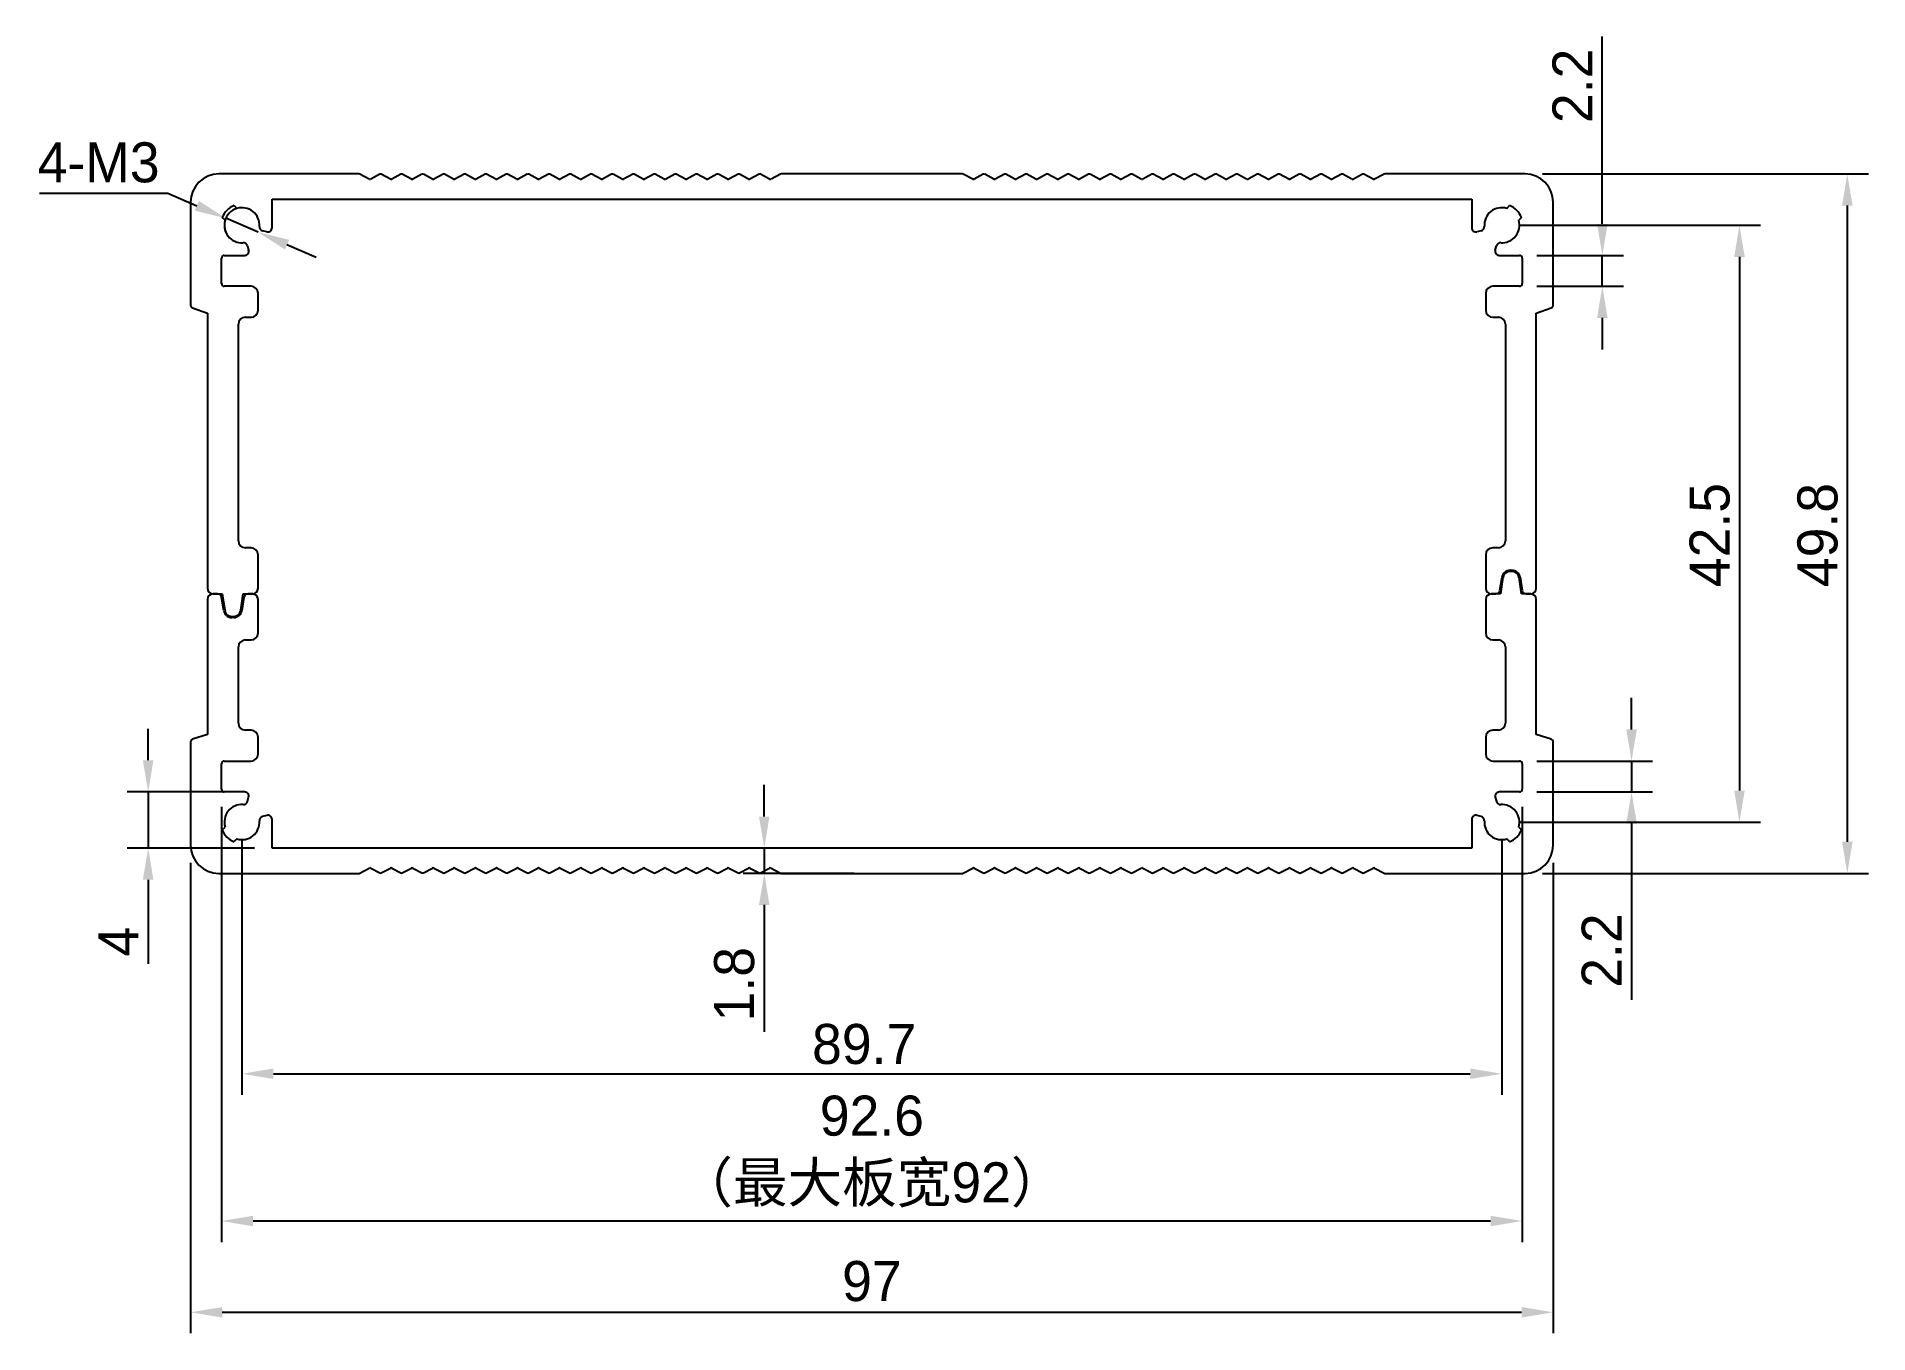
# Model space of a CAD drawing. Header units: millimetres. Extents: x 15557 to 15688, y -4767 to -4675.
import ezdxf

# ---------------------------------------------------------------- set-up
doc = ezdxf.new("R2010")
doc.units = ezdxf.units.MM
doc.header["$LTSCALE"] = 0.5
doc.header["$PDMODE"] = 35
for name, color, linetype, lineweight in [('3标注', 30, 'Continuous', 9), ('标注线', 7, 'Continuous', 13), ('粗实线', 7, 'Continuous', 25)]:
    doc.layers.add(name, color=color, linetype=linetype, lineweight=lineweight)
doc.styles.get("Standard").update_dxf_attribs({"font": ''})
doc.styles.get('Standard').set_extended_font_data('思源黑体 Normal')
doc.dimstyles.new('1比1 文字2.85', dxfattribs={"dimtxt": 2.85, "dimasz": 2.25, "dimexe": 1.5, "dimexo": 1.25, "dimgap": 0.7, "dimtad": 1, "dimdec": 1, "dimdsep": 46, "dimtxsty": 'Standard', "dimcen": 1.8, "dimadec": 0, "dimazin": 0, "dimtfac": 1, "dimtdec": 1, "dimtmove": 0, "dimatfit": 3, "dimfxl": 1, "dimarcsym": 0})
doc.dimstyles.new('1比1 文字2.85直径', dxfattribs={"dimtxt": 2.85, "dimasz": 2.25, "dimexe": 1.5, "dimexo": 1.25, "dimgap": 0.7, "dimtad": 1, "dimtih": 1, "dimtoh": 1, "dimdec": 1, "dimdsep": 46, "dimtxsty": 'Standard', "dimcen": 1.8, "dimadec": 0, "dimazin": 0, "dimtfac": 1, "dimtdec": 1, "dimtmove": 0, "dimatfit": 3, "dimfxl": 1, "dimarcsym": 0})

# ---------------------------------------------------------------- blocks, each defined once
blk = doc.blocks.new('*D81')
at = {"layer": 'Defpoints', "color": 0, "ltscale": 0.1}
for p in [(15662.9, -4726.74), (15662.9, -4728.94), (15670.88, -4728.94)]:
    blk.add_point(p, dxfattribs=at)
at = {"layer": '标注线', "color": 0, "lineweight": -2, "ltscale": 0.1}
for p, q in [((15670.88, -4724.49), (15670.88, -4722.24)), ((15664.15, -4726.74), (15672.38, -4726.74)), ((15670.88, -4726.74), (15670.88, -4728.94)), ((15664.15, -4728.94), (15672.38, -4728.94)), ((15670.88, -4731.19), (15670.88, -4743.75))]:
    blk.add_line(p, q, dxfattribs=at)
at = {"layer": '标注线', "color": 0, "ltscale": 0.1}
for points in [[(15670.51, -4724.49), (15671.26, -4724.49), (15670.88, -4726.74)], [(15670.51, -4731.19), (15671.26, -4731.19), (15670.88, -4728.94)]]:
    blk.add_solid(points, dxfattribs=at)
at = {"layer": '标注线', "color": 0, "ltscale": 0.1, "insert": (15667.33, -4740.24), "char_height": 2.85, "attachment_point": 2, "rotation": 90}
blk.add_mtext('2.2', dxfattribs=at)
blk = doc.blocks.new('*D82')
at = {"layer": 'Defpoints', "color": 0, "ltscale": 0.1}
for p in [(15662.9, -4690.74), (15662.9, -4692.94), (15668.8, -4692.94)]:
    blk.add_point(p, dxfattribs=at)
at = {"layer": '标注线', "color": 0, "lineweight": -2, "ltscale": 0.1}
for p, q in [((15668.8, -4688.49), (15668.8, -4675.16)), ((15664.15, -4690.74), (15670.3, -4690.74)), ((15668.8, -4692.94), (15668.8, -4690.74)), ((15664.15, -4692.94), (15670.3, -4692.94)), ((15668.8, -4695.19), (15668.8, -4697.44))]:
    blk.add_line(p, q, dxfattribs=at)
at = {"layer": '标注线', "color": 0, "ltscale": 0.1}
for points in [[(15668.43, -4688.49), (15669.18, -4688.49), (15668.8, -4690.74)], [(15668.43, -4695.19), (15669.18, -4695.19), (15668.8, -4692.94)]]:
    blk.add_solid(points, dxfattribs=at)
at = {"layer": '标注线', "color": 0, "ltscale": 0.1, "insert": (15665.25, -4678.67), "char_height": 2.85, "attachment_point": 2, "rotation": 90}
blk.add_mtext('2.2', dxfattribs=at)
blk = doc.blocks.new('*D83')
at = {"layer": 'Defpoints', "color": 0, "ltscale": 0.1}
for p in [(15661.65, -4688.59), (15661.65, -4731.09), (15678.56, -4731.09)]:
    blk.add_point(p, dxfattribs=at)
at = {"layer": '标注线', "color": 0, "lineweight": -2, "ltscale": 0.1}
for p, q in [((15662.9, -4688.59), (15680.06, -4688.59)), ((15678.56, -4690.84), (15678.56, -4728.84)), ((15662.9, -4731.09), (15680.06, -4731.09))]:
    blk.add_line(p, q, dxfattribs=at)
at = {"layer": '标注线', "color": 0, "ltscale": 0.1}
for points in [[(15678.19, -4690.84), (15678.94, -4690.84), (15678.56, -4688.59)], [(15678.19, -4728.84), (15678.94, -4728.84), (15678.56, -4731.09)]]:
    blk.add_solid(points, dxfattribs=at)
at = {"layer": '标注线', "color": 0, "ltscale": 0.1, "insert": (15675.01, -4710.65), "char_height": 2.85, "attachment_point": 2, "rotation": 90}
blk.add_mtext('42.5', dxfattribs=at)
blk = doc.blocks.new('*D84')
at = {"layer": 'Defpoints', "color": 0, "ltscale": 0.1}
for p in [(15663.3, -4684.94), (15663.3, -4734.74), (15686.24, -4734.74)]:
    blk.add_point(p, dxfattribs=at)
at = {"layer": '标注线', "color": 0, "lineweight": -2, "ltscale": 0.1}
for p, q in [((15664.55, -4684.94), (15687.74, -4684.94)), ((15686.24, -4687.19), (15686.24, -4732.49)), ((15664.55, -4734.74), (15687.74, -4734.74))]:
    blk.add_line(p, q, dxfattribs=at)
at = {"layer": '标注线', "color": 0, "ltscale": 0.1}
for points in [[(15685.87, -4687.19), (15686.62, -4687.19), (15686.24, -4684.94)], [(15685.87, -4732.49), (15686.62, -4732.49), (15686.24, -4734.74)]]:
    blk.add_solid(points, dxfattribs=at)
at = {"layer": '标注线', "color": 0, "ltscale": 0.1, "insert": (15682.69, -4710.65), "char_height": 2.85, "attachment_point": 2, "rotation": 90}
blk.add_mtext('49.8', dxfattribs=at)
blk = doc.blocks.new('*D85')
at = {"layer": 'Defpoints', "color": 0, "ltscale": 0.1}
for p in [(15572.14, -4728.94), (15565.28, -4732.94), (15574.1, -4732.94)]:
    blk.add_point(p, dxfattribs=at)
at = {"layer": '标注线', "color": 0, "lineweight": -2, "ltscale": 0.1}
for p, q in [((15565.28, -4726.69), (15565.28, -4724.44)), ((15570.89, -4728.94), (15563.78, -4728.94)), ((15565.28, -4728.94), (15565.28, -4732.94)), ((15572.85, -4732.94), (15563.78, -4732.94)), ((15565.28, -4735.19), (15565.28, -4741.17))]:
    blk.add_line(p, q, dxfattribs=at)
at = {"layer": '标注线', "color": 0, "ltscale": 0.1}
for points in [[(15564.9, -4726.69), (15565.65, -4726.69), (15565.28, -4728.94)], [(15564.9, -4735.19), (15565.65, -4735.19), (15565.28, -4732.94)]]:
    blk.add_solid(points, dxfattribs=at)
at = {"layer": '标注线', "color": 0, "ltscale": 0.1, "insert": (15561.73, -4739.6), "char_height": 2.85, "attachment_point": 2, "rotation": 90}
blk.add_mtext('4', dxfattribs=at)
blk = doc.blocks.new('*D86')
at = {"layer": 'Defpoints', "color": 0, "ltscale": 0.1}
for p in [(15571.95, -4731.09), (15661.65, -4731.09), (15661.65, -4749.01)]:
    blk.add_point(p, dxfattribs=at)
at = {"layer": '标注线', "color": 0, "lineweight": -2, "ltscale": 0.1}
for p, q in [((15571.95, -4732.34), (15571.95, -4750.51)), ((15661.65, -4732.34), (15661.65, -4750.51)), ((15574.2, -4749.01), (15659.4, -4749.01))]:
    blk.add_line(p, q, dxfattribs=at)
at = {"layer": '标注线', "color": 0, "ltscale": 0.1}
for points in [[(15574.2, -4748.63), (15574.2, -4749.38), (15571.95, -4749.01)], [(15659.4, -4748.63), (15659.4, -4749.38), (15661.65, -4749.01)]]:
    blk.add_solid(points, dxfattribs=at)
at = {"layer": '标注线', "color": 0, "ltscale": 0.1, "insert": (15616.25, -4745.46), "char_height": 2.85, "attachment_point": 2}
blk.add_mtext('89.7', dxfattribs=at)
blk = doc.blocks.new('*D87')
at = {"layer": 'Defpoints', "color": 0, "ltscale": 0.1}
for p in [(15568.3, -4732.74), (15665.3, -4732.74), (15665.3, -4765.99)]:
    blk.add_point(p, dxfattribs=at)
at = {"layer": '标注线', "color": 0, "lineweight": -2, "ltscale": 0.1}
for p, q in [((15568.3, -4733.99), (15568.3, -4767.49)), ((15665.3, -4733.99), (15665.3, -4767.49)), ((15570.55, -4765.99), (15663.05, -4765.99))]:
    blk.add_line(p, q, dxfattribs=at)
at = {"layer": '标注线', "color": 0, "ltscale": 0.1}
for points in [[(15570.55, -4765.62), (15570.55, -4766.37), (15568.3, -4765.99)], [(15663.05, -4765.62), (15663.05, -4766.37), (15665.3, -4765.99)]]:
    blk.add_solid(points, dxfattribs=at)
at = {"layer": '标注线', "color": 0, "ltscale": 0.1, "insert": (15616.8, -4762.34), "char_height": 2.85, "attachment_point": 2}
blk.add_mtext('97', dxfattribs=at)
blk = doc.blocks.new('*D89')
at = {"layer": 'Defpoints', "color": 0, "ltscale": 0.1}
for p in [(15570.8, -4688.09), (15573.1, -4689.08)]:
    blk.add_point(p, dxfattribs=at)
at = {"layer": '标注线', "color": 0, "lineweight": -2, "ltscale": 0.1}
for p, q in [((15557.53, -4686.31), (15566.67, -4686.31)), ((15566.67, -4686.31), (15568.74, -4687.2)), ((15573.1, -4689.08), (15570.8, -4688.09)), ((15575.16, -4689.97), (15577.23, -4690.86))]:
    blk.add_line(p, q, dxfattribs=at)
blk.add_arc((15571.95, -4688.59), 1.25, 106.3146, 225.4271, dxfattribs=at)
at = {"layer": '标注线', "color": 0, "ltscale": 0.1}
for points in [[(15568.89, -4686.86), (15568.59, -4687.55), (15570.8, -4688.09)], [(15575.31, -4689.63), (15575.02, -4690.32), (15573.1, -4689.08)]]:
    blk.add_solid(points, dxfattribs=at)
at = {"layer": '标注线', "color": 0, "ltscale": 0.1, "insert": (15561.75, -4684.13), "char_height": 2.85, "attachment_point": 5}
blk.add_mtext('4-M3', dxfattribs=at)
blk = doc.blocks.new('*D90')
at = {"layer": 'Defpoints', "color": 0, "ltscale": 0.1}
for p in [(15616.8, -4732.94), (15609.14, -4734.74), (15616.8, -4734.74)]:
    blk.add_point(p, dxfattribs=at)
at = {"layer": '标注线', "color": 0, "lineweight": -2, "ltscale": 0.1}
for p, q in [((15609.14, -4730.69), (15609.14, -4728.44)), ((15615.55, -4732.94), (15607.64, -4732.94)), ((15609.14, -4732.94), (15609.14, -4734.74)), ((15615.55, -4734.74), (15607.64, -4734.74)), ((15609.14, -4736.99), (15609.14, -4746.02))]:
    blk.add_line(p, q, dxfattribs=at)
at = {"layer": '标注线', "color": 0, "ltscale": 0.1}
for points in [[(15608.76, -4730.69), (15609.51, -4730.69), (15609.14, -4732.94)], [(15608.76, -4736.99), (15609.51, -4736.99), (15609.14, -4734.74)]]:
    blk.add_solid(points, dxfattribs=at)
at = {"layer": '标注线', "color": 0, "ltscale": 0.1, "insert": (15607.01, -4742.63), "char_height": 2.85, "attachment_point": 5, "rotation": 90}
blk.add_mtext('1.8', dxfattribs=at)
blk = doc.blocks.new('*D88')
at = {"layer": '3标注', "color": 0, "lineweight": -2, "ltscale": 0.1}
for p, q in [((15570.5, -4729.99), (15570.5, -4760.99)), ((15663.1, -4729.99), (15663.1, -4760.99)), ((15572.75, -4759.49), (15660.85, -4759.49))]:
    blk.add_line(p, q, dxfattribs=at)
at = {"layer": '3标注', "color": 0, "ltscale": 0.1}
for points in [[(15572.75, -4759.12), (15572.75, -4759.87), (15570.5, -4759.49)], [(15660.85, -4759.12), (15660.85, -4759.87), (15663.1, -4759.49)]]:
    blk.add_solid(points, dxfattribs=at)
at = {"layer": 'Defpoints', "color": 0, "ltscale": 0.1}
for p in [(15570.5, -4728.74), (15663.1, -4728.74), (15663.1, -4759.49)]:
    blk.add_point(p, dxfattribs=at)
at = {"layer": '3标注', "color": 0, "ltscale": 0.1, "insert": (15616.8, -4754.55), "char_height": 2.85, "attachment_point": 5}
blk.add_mtext('92.6\\P（最大板宽92）', dxfattribs=at)

msp = doc.modelspace()

# ---------------------------------------------------------------- linework, layer by layer
at = {"layer": '粗实线'}
for p, q in [((15580.3, -4684.94), (15570.3, -4684.94)), ((15581.02, -4685.31), (15580.34, -4684.95)), ((15581.77, -4684.96), (15581.12, -4685.31)), ((15582.52, -4685.31), (15581.87, -4684.96)), ((15583.27, -4684.96), (15582.62, -4685.31)), ((15584.02, -4685.31), (15583.37, -4684.96)), ((15584.77, -4684.96), (15584.12, -4685.31)), ((15585.52, -4685.31), (15584.87, -4684.96)), ((15586.27, -4684.96), (15585.62, -4685.31)), ((15587.02, -4685.31), (15586.37, -4684.96)), ((15587.77, -4684.96), (15587.12, -4685.31)), ((15588.52, -4685.31), (15587.87, -4684.96)), ((15589.27, -4684.96), (15588.62, -4685.31)), ((15590.02, -4685.31), (15589.37, -4684.96)), ((15590.77, -4684.96), (15590.12, -4685.31)), ((15591.52, -4685.31), (15590.87, -4684.96)), ((15592.27, -4684.96), (15591.62, -4685.31)), ((15593.02, -4685.31), (15592.37, -4684.96)), ((15593.77, -4684.96), (15593.12, -4685.31)), ((15594.52, -4685.31), (15593.87, -4684.96)), ((15595.27, -4684.96), (15594.62, -4685.31)), ((15596.02, -4685.31), (15595.37, -4684.96)), ((15596.77, -4684.96), (15596.12, -4685.31)), ((15597.52, -4685.31), (15596.87, -4684.96)), ((15598.27, -4684.96), (15597.62, -4685.31)), ((15599.02, -4685.31), (15598.37, -4684.96)), ((15599.77, -4684.96), (15599.12, -4685.31)), ((15600.52, -4685.31), (15599.87, -4684.96)), ((15601.27, -4684.96), (15600.62, -4685.31)), ((15602.02, -4685.31), (15601.37, -4684.96)), ((15602.77, -4684.96), (15602.12, -4685.31)), ((15603.52, -4685.31), (15602.87, -4684.96)), ((15604.27, -4684.96), (15603.62, -4685.31)), ((15605.02, -4685.31), (15604.37, -4684.96)), ((15605.77, -4684.96), (15605.12, -4685.31)), ((15606.52, -4685.31), (15605.87, -4684.96)), ((15607.27, -4684.96), (15606.62, -4685.31)), ((15608.02, -4685.31), (15607.37, -4684.96)), ((15608.77, -4684.96), (15608.12, -4685.31)), ((15609.52, -4685.31), (15608.87, -4684.96)), ((15610.3, -4684.95), (15609.62, -4685.31)), ((15623.26, -4684.94), (15610.35, -4684.94)), ((15623.98, -4685.31), (15623.3, -4684.95)), ((15624.73, -4684.96), (15624.08, -4685.31)), ((15625.48, -4685.31), (15624.83, -4684.96)), ((15626.23, -4684.96), (15625.58, -4685.31)), ((15626.98, -4685.31), (15626.33, -4684.96)), ((15627.73, -4684.96), (15627.08, -4685.31)), ((15628.48, -4685.31), (15627.83, -4684.96)), ((15629.23, -4684.96), (15628.58, -4685.31)), ((15629.98, -4685.31), (15629.33, -4684.96)), ((15630.73, -4684.96), (15630.08, -4685.31)), ((15631.48, -4685.31), (15630.83, -4684.96)), ((15632.23, -4684.96), (15631.58, -4685.31)), ((15632.98, -4685.31), (15632.33, -4684.96)), ((15633.73, -4684.96), (15633.08, -4685.31)), ((15634.48, -4685.31), (15633.83, -4684.96)), ((15635.23, -4684.96), (15634.58, -4685.31)), ((15635.98, -4685.31), (15635.33, -4684.96)), ((15636.73, -4684.96), (15636.08, -4685.31)), ((15637.48, -4685.31), (15636.83, -4684.96)), ((15638.23, -4684.96), (15637.58, -4685.31)), ((15638.98, -4685.31), (15638.33, -4684.96)), ((15639.73, -4684.96), (15639.08, -4685.31)), ((15640.48, -4685.31), (15639.83, -4684.96)), ((15641.23, -4684.96), (15640.58, -4685.31)), ((15641.98, -4685.31), (15641.33, -4684.96)), ((15642.73, -4684.96), (15642.08, -4685.31)), ((15643.48, -4685.31), (15642.83, -4684.96)), ((15644.23, -4684.96), (15643.58, -4685.31)), ((15644.98, -4685.31), (15644.33, -4684.96)), ((15645.73, -4684.96), (15645.08, -4685.31)), ((15646.48, -4685.31), (15645.83, -4684.96)), ((15647.23, -4684.96), (15646.58, -4685.31)), ((15647.98, -4685.31), (15647.33, -4684.96)), ((15648.73, -4684.96), (15648.08, -4685.31)), ((15649.48, -4685.31), (15648.83, -4684.96)), ((15650.23, -4684.96), (15649.58, -4685.31)), ((15650.98, -4685.31), (15650.33, -4684.96)), ((15651.73, -4684.96), (15651.08, -4685.31)), ((15652.48, -4685.31), (15651.83, -4684.96)), ((15653.26, -4684.95), (15652.58, -4685.31)), ((15663.3, -4684.94), (15653.31, -4684.94)), ((15568.3, -4686.94), (15568.3, -4694.29)), ((15571.4, -4687.19), (15571.6, -4687.39)), ((15574.1, -4686.74), (15659.5, -4686.74)), ((15574.1, -4688.77), (15574.1, -4686.74)), ((15659.5, -4686.74), (15659.5, -4688.77)), ((15662, -4687.39), (15662.2, -4687.19)), ((15665.3, -4694.29), (15665.3, -4686.94)), ((15570.75, -4688.24), (15570.55, -4688.04)), ((15573.72, -4689.06), (15573.42, -4688.98)), ((15660.18, -4688.98), (15659.88, -4689.06)), ((15663.05, -4688.04), (15662.85, -4688.24)), ((15572.34, -4690.06), (15572.43, -4690.36)), ((15661.18, -4690.36), (15661.26, -4690.06)), ((15570.5, -4692.74), (15570.5, -4690.94)), ((15570.7, -4690.74), (15572.14, -4690.74)), ((15661.47, -4690.74), (15662.9, -4690.74)), ((15663.1, -4690.94), (15663.1, -4692.74)), ((15572.6, -4692.94), (15570.7, -4692.94)), ((15662.9, -4692.94), (15661, -4692.94)), ((15568.44, -4694.48), (15569.5, -4694.84)), ((15573.1, -4694.64), (15573.1, -4693.44)), ((15660.5, -4693.44), (15660.5, -4694.64)), ((15664.1, -4694.84), (15665.16, -4694.48)), ((15569.5, -4694.84), (15569.5, -4714.44)), ((15571.7, -4711.06), (15571.7, -4695.64)), ((15572.2, -4695.14), (15572.6, -4695.14)), ((15661, -4695.14), (15661.4, -4695.14)), ((15661.9, -4695.64), (15661.9, -4711.06)), ((15664.1, -4714.44), (15664.1, -4694.84)), ((15572.6, -4711.56), (15572.2, -4711.56)), ((15573.1, -4714.44), (15573.1, -4712.06)), ((15660.5, -4712.06), (15660.5, -4714.44)), ((15661.4, -4711.56), (15661, -4711.56)), ((15661.51, -4714.58), (15661.66, -4713.65)), ((15661.73, -4713.66), (15661.55, -4714.84)), ((15662.23, -4713.16), (15662.37, -4713.16)), ((15662.37, -4713.24), (15662.23, -4713.24)), ((15663.05, -4714.84), (15662.87, -4713.66)), ((15662.95, -4713.65), (15663.09, -4714.58)), ((15569.5, -4715.24), (15569.5, -4724.84)), ((15570.21, -4714.84), (15569.9, -4714.84)), ((15569.9, -4714.84), (15570.55, -4714.84)), ((15570.66, -4716.03), (15570.51, -4715.09)), ((15570.55, -4714.84), (15570.73, -4716.01)), ((15571.87, -4716.01), (15572.05, -4714.84)), ((15572.09, -4715.09), (15571.95, -4716.03)), ((15572.05, -4714.84), (15572.7, -4714.84)), ((15572.7, -4714.84), (15572.39, -4714.84)), ((15573.1, -4717.62), (15573.1, -4715.24)), ((15660.5, -4715.24), (15660.5, -4717.62)), ((15661.55, -4714.84), (15660.9, -4714.84)), ((15660.9, -4714.84), (15661.21, -4714.84)), ((15663.7, -4714.84), (15663.05, -4714.84)), ((15663.39, -4714.84), (15663.7, -4714.84)), ((15664.1, -4724.84), (15664.1, -4715.24)), ((15571.23, -4716.44), (15571.37, -4716.44)), ((15571.37, -4716.52), (15571.23, -4716.52)), ((15571.7, -4724.04), (15571.7, -4718.62)), ((15572.2, -4718.12), (15572.6, -4718.12)), ((15661, -4718.12), (15661.4, -4718.12)), ((15661.9, -4718.62), (15661.9, -4724.04)), ((15568.3, -4725.38), (15568.3, -4732.74)), ((15569.5, -4724.84), (15568.44, -4725.19)), ((15572.6, -4724.54), (15572.2, -4724.54)), ((15573.1, -4726.24), (15573.1, -4725.04)), ((15660.5, -4725.04), (15660.5, -4726.24)), ((15661.4, -4724.54), (15661, -4724.54)), ((15665.16, -4725.19), (15664.1, -4724.84)), ((15665.3, -4732.74), (15665.3, -4725.38)), ((15570.5, -4728.74), (15570.5, -4726.94)), ((15570.7, -4726.74), (15572.6, -4726.74)), ((15661, -4726.74), (15662.9, -4726.74)), ((15663.1, -4726.94), (15663.1, -4728.74)), ((15572.14, -4728.94), (15570.7, -4728.94)), ((15572.34, -4729.62), (15572.43, -4729.31)), ((15661.18, -4729.31), (15661.26, -4729.62)), ((15662.9, -4728.94), (15661.47, -4728.94)), ((15573.72, -4730.61), (15573.42, -4730.69)), ((15574.1, -4732.94), (15574.1, -4730.9)), ((15659.5, -4730.9), (15659.5, -4732.94)), ((15660.18, -4730.69), (15659.88, -4730.61)), ((15570.55, -4731.63), (15570.75, -4731.44)), ((15571.6, -4732.29), (15571.4, -4732.48)), ((15662.2, -4732.48), (15662, -4732.29)), ((15662.85, -4731.44), (15663.05, -4731.63)), ((15659.5, -4732.94), (15574.1, -4732.94)), ((15570.3, -4734.74), (15580.3, -4734.74)), ((15580.34, -4734.73), (15581.02, -4734.36)), ((15581.12, -4734.36), (15581.77, -4734.71)), ((15581.87, -4734.71), (15582.52, -4734.36)), ((15582.62, -4734.36), (15583.27, -4734.71)), ((15583.37, -4734.71), (15584.02, -4734.36)), ((15584.12, -4734.36), (15584.77, -4734.71)), ((15584.87, -4734.71), (15585.52, -4734.36)), ((15585.62, -4734.36), (15586.27, -4734.71)), ((15586.37, -4734.71), (15587.02, -4734.36)), ((15587.12, -4734.36), (15587.77, -4734.71)), ((15587.87, -4734.71), (15588.52, -4734.36)), ((15588.62, -4734.36), (15589.27, -4734.71)), ((15589.37, -4734.71), (15590.02, -4734.36)), ((15590.12, -4734.36), (15590.77, -4734.71)), ((15590.87, -4734.71), (15591.52, -4734.36)), ((15591.62, -4734.36), (15592.27, -4734.71)), ((15592.37, -4734.71), (15593.02, -4734.36)), ((15593.12, -4734.36), (15593.77, -4734.71)), ((15593.87, -4734.71), (15594.52, -4734.36)), ((15594.62, -4734.36), (15595.27, -4734.71)), ((15595.37, -4734.71), (15596.02, -4734.36)), ((15596.12, -4734.36), (15596.77, -4734.71)), ((15596.87, -4734.71), (15597.52, -4734.36)), ((15597.62, -4734.36), (15598.27, -4734.71)), ((15598.37, -4734.71), (15599.02, -4734.36)), ((15599.12, -4734.36), (15599.77, -4734.71)), ((15599.87, -4734.71), (15600.52, -4734.36)), ((15600.62, -4734.36), (15601.27, -4734.71)), ((15601.37, -4734.71), (15602.02, -4734.36)), ((15602.12, -4734.36), (15602.77, -4734.71)), ((15602.87, -4734.71), (15603.52, -4734.36)), ((15603.62, -4734.36), (15604.27, -4734.71)), ((15604.37, -4734.71), (15605.02, -4734.36)), ((15605.12, -4734.36), (15605.77, -4734.71)), ((15605.87, -4734.71), (15606.52, -4734.36)), ((15606.62, -4734.36), (15607.27, -4734.71)), ((15607.37, -4734.71), (15608.02, -4734.36)), ((15608.12, -4734.36), (15608.77, -4734.71)), ((15608.87, -4734.71), (15609.52, -4734.36)), ((15609.62, -4734.36), (15610.3, -4734.73)), ((15610.35, -4734.74), (15623.26, -4734.74)), ((15623.3, -4734.73), (15623.98, -4734.36)), ((15624.08, -4734.36), (15624.73, -4734.71)), ((15624.83, -4734.71), (15625.48, -4734.36)), ((15625.58, -4734.36), (15626.23, -4734.71)), ((15626.33, -4734.71), (15626.98, -4734.36)), ((15627.08, -4734.36), (15627.73, -4734.71)), ((15627.83, -4734.71), (15628.48, -4734.36)), ((15628.58, -4734.36), (15629.23, -4734.71)), ((15629.33, -4734.71), (15629.98, -4734.36)), ((15630.08, -4734.36), (15630.73, -4734.71)), ((15630.83, -4734.71), (15631.48, -4734.36)), ((15631.58, -4734.36), (15632.23, -4734.71)), ((15632.33, -4734.71), (15632.98, -4734.36)), ((15633.08, -4734.36), (15633.73, -4734.71)), ((15633.83, -4734.71), (15634.48, -4734.36)), ((15634.58, -4734.36), (15635.23, -4734.71)), ((15635.33, -4734.71), (15635.98, -4734.36)), ((15636.08, -4734.36), (15636.73, -4734.71)), ((15636.83, -4734.71), (15637.48, -4734.36)), ((15637.58, -4734.36), (15638.23, -4734.71)), ((15638.33, -4734.71), (15638.98, -4734.36)), ((15639.08, -4734.36), (15639.73, -4734.71)), ((15639.83, -4734.71), (15640.48, -4734.36)), ((15640.58, -4734.36), (15641.23, -4734.71)), ((15641.33, -4734.71), (15641.98, -4734.36)), ((15642.08, -4734.36), (15642.73, -4734.71)), ((15642.83, -4734.71), (15643.48, -4734.36)), ((15643.58, -4734.36), (15644.23, -4734.71)), ((15644.33, -4734.71), (15644.98, -4734.36)), ((15645.08, -4734.36), (15645.73, -4734.71)), ((15645.83, -4734.71), (15646.48, -4734.36)), ((15646.58, -4734.36), (15647.23, -4734.71)), ((15647.33, -4734.71), (15647.98, -4734.36)), ((15648.08, -4734.36), (15648.73, -4734.71)), ((15648.83, -4734.71), (15649.48, -4734.36)), ((15649.58, -4734.36), (15650.23, -4734.71)), ((15650.33, -4734.71), (15650.98, -4734.36)), ((15651.08, -4734.36), (15651.73, -4734.71)), ((15651.83, -4734.71), (15652.48, -4734.36)), ((15652.58, -4734.36), (15653.26, -4734.73)), ((15653.31, -4734.74), (15663.3, -4734.74))]:
    msp.add_line(p, q, dxfattribs=at)
for centre, radius, start, end in [((15570.3, -4686.94), 2, 90, 180), ((15580.3, -4685.04), 0.1, 61.9275, 90), ((15581.07, -4685.22), 0.1, 241.9275, 298.0725), ((15581.82, -4685.05), 0.1, 61.9275, 118.0725), ((15582.57, -4685.22), 0.1, 241.9275, 298.0725), ((15583.32, -4685.05), 0.1, 61.9275, 118.0725), ((15584.07, -4685.22), 0.1, 241.9275, 298.0725), ((15584.82, -4685.05), 0.1, 61.9275, 118.0725), ((15585.57, -4685.22), 0.1, 241.9275, 298.0725), ((15586.32, -4685.05), 0.1, 61.9275, 118.0725), ((15587.07, -4685.22), 0.1, 241.9275, 298.0725), ((15587.82, -4685.05), 0.1, 61.9275, 118.0725), ((15588.57, -4685.22), 0.1, 241.9275, 298.0725), ((15589.32, -4685.05), 0.1, 61.9275, 118.0725), ((15590.07, -4685.22), 0.1, 241.9275, 298.0725), ((15590.82, -4685.05), 0.1, 61.9275, 118.0725), ((15591.57, -4685.22), 0.1, 241.9275, 298.0725), ((15592.32, -4685.05), 0.1, 61.9275, 118.0725), ((15593.07, -4685.22), 0.1, 241.9275, 298.0725), ((15593.82, -4685.05), 0.1, 61.9275, 118.0725), ((15594.57, -4685.22), 0.1, 241.9275, 298.0725), ((15595.32, -4685.05), 0.1, 61.9275, 118.0725), ((15596.07, -4685.22), 0.1, 241.9275, 298.0725), ((15596.82, -4685.05), 0.1, 61.9275, 118.0725), ((15597.57, -4685.22), 0.1, 241.9275, 298.0725), ((15598.32, -4685.05), 0.1, 61.9275, 118.0725), ((15599.07, -4685.22), 0.1, 241.9275, 298.0725), ((15599.82, -4685.05), 0.1, 61.9275, 118.0725), ((15600.57, -4685.22), 0.1, 241.9275, 298.0725), ((15601.32, -4685.05), 0.1, 61.9275, 118.0725), ((15602.07, -4685.22), 0.1, 241.9275, 298.0725), ((15602.82, -4685.05), 0.1, 61.9275, 118.0725), ((15603.57, -4685.22), 0.1, 241.9275, 298.0725), ((15604.32, -4685.05), 0.1, 61.9275, 118.0725), ((15605.07, -4685.22), 0.1, 241.9275, 298.0725), ((15605.82, -4685.05), 0.1, 61.9275, 118.0725), ((15606.57, -4685.22), 0.1, 241.9275, 298.0725), ((15607.32, -4685.05), 0.1, 61.9275, 118.0725), ((15608.07, -4685.22), 0.1, 241.9275, 298.0725), ((15608.82, -4685.05), 0.1, 61.9275, 118.0725), ((15609.57, -4685.22), 0.1, 241.9275, 298.0725), ((15610.35, -4685.04), 0.1, 90, 118.0725), ((15623.26, -4685.04), 0.1, 61.9275, 90), ((15624.03, -4685.22), 0.1, 241.9275, 298.0725), ((15624.78, -4685.05), 0.1, 61.9275, 118.0725), ((15625.53, -4685.22), 0.1, 241.9275, 298.0725), ((15626.28, -4685.05), 0.1, 61.9275, 118.0725), ((15627.03, -4685.22), 0.1, 241.9275, 298.0725), ((15627.78, -4685.05), 0.1, 61.9275, 118.0725), ((15628.53, -4685.22), 0.1, 241.9275, 298.0725), ((15629.28, -4685.05), 0.1, 61.9275, 118.0725), ((15630.03, -4685.22), 0.1, 241.9275, 298.0725), ((15630.78, -4685.05), 0.1, 61.9275, 118.0725), ((15631.53, -4685.22), 0.1, 241.9275, 298.0725), ((15632.28, -4685.05), 0.1, 61.9275, 118.0725), ((15633.03, -4685.22), 0.1, 241.9275, 298.0725), ((15633.78, -4685.05), 0.1, 61.9275, 118.0725), ((15634.53, -4685.22), 0.1, 241.9275, 298.0725), ((15635.28, -4685.05), 0.1, 61.9275, 118.0725), ((15636.03, -4685.22), 0.1, 241.9275, 298.0725), ((15636.78, -4685.05), 0.1, 61.9275, 118.0725), ((15637.53, -4685.22), 0.1, 241.9275, 298.0725), ((15638.28, -4685.05), 0.1, 61.9275, 118.0725), ((15639.03, -4685.22), 0.1, 241.9275, 298.0725), ((15639.78, -4685.05), 0.1, 61.9275, 118.0725), ((15640.53, -4685.22), 0.1, 241.9275, 298.0725), ((15641.28, -4685.05), 0.1, 61.9275, 118.0725), ((15642.03, -4685.22), 0.1, 241.9275, 298.0725), ((15642.78, -4685.05), 0.1, 61.9275, 118.0725), ((15643.53, -4685.22), 0.1, 241.9275, 298.0725), ((15644.28, -4685.05), 0.1, 61.9275, 118.0725), ((15645.03, -4685.22), 0.1, 241.9275, 298.0725), ((15645.78, -4685.05), 0.1, 61.9275, 118.0725), ((15646.53, -4685.22), 0.1, 241.9275, 298.0725), ((15647.28, -4685.05), 0.1, 61.9275, 118.0725), ((15648.03, -4685.22), 0.1, 241.9275, 298.0725), ((15648.78, -4685.05), 0.1, 61.9275, 118.0725), ((15649.53, -4685.22), 0.1, 241.9275, 298.0725), ((15650.28, -4685.05), 0.1, 61.9275, 118.0725), ((15651.03, -4685.22), 0.1, 241.9275, 298.0725), ((15651.78, -4685.05), 0.1, 61.9275, 118.0725), ((15652.53, -4685.22), 0.1, 241.9275, 298.0725), ((15653.31, -4685.04), 0.1, 90, 118.0725), ((15663.3, -4686.94), 2, 0, 90), ((15571.95, -4688.59), 1.5, 111.4218, 158.5782), ((15571.95, -4688.59), 1.25, 356.1599, 106.3146), ((15661.65, -4688.59), 1.25, 73.6854, 183.8401), ((15661.65, -4688.59), 1.5, 21.4218, 68.5782), ((15571.95, -4688.59), 1.25, 163.6854, 273.8401), ((15573.5, -4688.69), 0.3, 176.1599, 255), ((15573.8, -4688.77), 0.3, 255, 0), ((15659.8, -4688.77), 0.3, 180, 285), ((15660.1, -4688.69), 0.3, 285, 3.8401), ((15661.65, -4688.59), 1.25, 266.1599, 16.3146), ((15572.05, -4690.13), 0.3, 15, 93.8401), ((15572.14, -4690.44), 0.3, 270, 15), ((15661.47, -4690.44), 0.3, 165, 270), ((15661.55, -4690.13), 0.3, 86.1599, 165), ((15570.7, -4690.94), 0.2, 90, 180), ((15662.9, -4690.94), 0.2, 0, 90), ((15570.7, -4692.74), 0.2, 180, 270), ((15572.6, -4693.44), 0.5, 0, 90), ((15661, -4693.44), 0.5, 90, 180), ((15662.9, -4692.74), 0.2, 270, 0), ((15568.5, -4694.29), 0.2, 180, 251.5651), ((15665.1, -4694.29), 0.2, 288.4349, 360), ((15572.2, -4695.64), 0.5, 90, 180), ((15572.6, -4694.64), 0.5, 270, 0), ((15661, -4694.64), 0.5, 180, 270), ((15661.4, -4695.64), 0.5, 0, 90), ((15572.2, -4711.06), 0.5, 180, 270), ((15661.4, -4711.06), 0.5, 270, 0), ((15572.6, -4712.06), 0.5, 0, 90), ((15661, -4712.06), 0.5, 90, 180), ((15662.23, -4713.74), 0.58, 90, 171.1193), ((15662.23, -4713.74), 0.5, 90, 171.1193), ((15662.37, -4713.74), 0.58, 8.8807, 90), ((15662.37, -4713.74), 0.5, 8.8807, 90), ((15569.9, -4714.44), 0.4, 180, 270), ((15569.9, -4715.24), 0.4, 90, 180), ((15570.21, -4715.14), 0.3, 8.8807, 90), ((15572.39, -4715.14), 0.3, 90, 171.1193), ((15572.7, -4714.44), 0.4, 270, 0), ((15572.7, -4715.24), 0.4, 0, 90), ((15660.9, -4714.44), 0.4, 180, 270), ((15660.9, -4715.24), 0.4, 90, 180), ((15661.21, -4714.54), 0.3, 270, 351.1193), ((15663.39, -4714.54), 0.3, 188.8807, 270), ((15663.7, -4714.44), 0.4, 270, 0), ((15663.7, -4715.24), 0.4, 0, 90), ((15571.23, -4715.94), 0.58, 188.8807, 270), ((15571.23, -4715.94), 0.5, 188.8807, 270), ((15571.37, -4715.94), 0.5, 270, 351.1193), ((15571.37, -4715.94), 0.58, 270, 351.1193), ((15572.6, -4717.62), 0.5, 270, 0), ((15661, -4717.62), 0.5, 180, 270), ((15572.2, -4718.62), 0.5, 90, 180), ((15661.4, -4718.62), 0.5, 0, 90), ((15572.2, -4724.04), 0.5, 180, 270), ((15661.4, -4724.04), 0.5, 270, 0), ((15568.5, -4725.38), 0.2, 108.4349, 180), ((15572.6, -4725.04), 0.5, 0, 90), ((15661, -4725.04), 0.5, 90, 180), ((15665.1, -4725.38), 0.2, 0, 71.5651), ((15570.7, -4726.94), 0.2, 90, 180), ((15572.6, -4726.24), 0.5, 270, 0), ((15661, -4726.24), 0.5, 180, 270), ((15662.9, -4726.94), 0.2, 0, 90), ((15570.7, -4728.74), 0.2, 180, 270), ((15572.05, -4729.54), 0.3, 266.1599, 345), ((15572.14, -4729.24), 0.3, 345, 90), ((15661.47, -4729.24), 0.3, 90, 195), ((15661.55, -4729.54), 0.3, 195, 273.8401), ((15662.9, -4728.74), 0.2, 270, 0), ((15571.95, -4731.09), 1.25, 86.1599, 196.3146), ((15571.95, -4731.09), 1.25, 253.6854, 3.8401), ((15573.5, -4730.98), 0.3, 105, 183.8401), ((15573.8, -4730.9), 0.3, 0, 105), ((15659.8, -4730.9), 0.3, 75, 180), ((15660.1, -4730.98), 0.3, 356.1599, 75), ((15661.65, -4731.09), 1.25, 176.1599, 286.3146), ((15661.65, -4731.09), 1.25, 343.6854, 93.8401), ((15571.95, -4731.09), 1.5, 201.4218, 248.5782), ((15661.65, -4731.09), 1.5, 291.4218, 338.5782), ((15570.3, -4732.74), 2, 180, 270), ((15663.3, -4732.74), 2, 270, 0), ((15580.3, -4734.64), 0.1, 270, 298.0725), ((15581.07, -4734.45), 0.1, 61.9275, 118.0725), ((15581.82, -4734.62), 0.1, 241.9275, 298.0725), ((15582.57, -4734.45), 0.1, 61.9275, 118.0725), ((15583.32, -4734.62), 0.1, 241.9275, 298.0725), ((15584.07, -4734.45), 0.1, 61.9275, 118.0725), ((15584.82, -4734.62), 0.1, 241.9275, 298.0725), ((15585.57, -4734.45), 0.1, 61.9275, 118.0725), ((15586.32, -4734.62), 0.1, 241.9275, 298.0725), ((15587.07, -4734.45), 0.1, 61.9275, 118.0725), ((15587.82, -4734.62), 0.1, 241.9275, 298.0725), ((15588.57, -4734.45), 0.1, 61.9275, 118.0725), ((15589.32, -4734.62), 0.1, 241.9275, 298.0725), ((15590.07, -4734.45), 0.1, 61.9275, 118.0725), ((15590.82, -4734.62), 0.1, 241.9275, 298.0725), ((15591.57, -4734.45), 0.1, 61.9275, 118.0725), ((15592.32, -4734.62), 0.1, 241.9275, 298.0725), ((15593.07, -4734.45), 0.1, 61.9275, 118.0725), ((15593.82, -4734.62), 0.1, 241.9275, 298.0725), ((15594.57, -4734.45), 0.1, 61.9275, 118.0725), ((15595.32, -4734.62), 0.1, 241.9275, 298.0725), ((15596.07, -4734.45), 0.1, 61.9275, 118.0725), ((15596.82, -4734.62), 0.1, 241.9275, 298.0725), ((15597.57, -4734.45), 0.1, 61.9275, 118.0725), ((15598.32, -4734.62), 0.1, 241.9275, 298.0725), ((15599.07, -4734.45), 0.1, 61.9275, 118.0725), ((15599.82, -4734.62), 0.1, 241.9275, 298.0725), ((15600.57, -4734.45), 0.1, 61.9275, 118.0725), ((15601.32, -4734.62), 0.1, 241.9275, 298.0725), ((15602.07, -4734.45), 0.1, 61.9275, 118.0725), ((15602.82, -4734.62), 0.1, 241.9275, 298.0725), ((15603.57, -4734.45), 0.1, 61.9275, 118.0725), ((15604.32, -4734.62), 0.1, 241.9275, 298.0725), ((15605.07, -4734.45), 0.1, 61.9275, 118.0725), ((15605.82, -4734.62), 0.1, 241.9275, 298.0725), ((15606.57, -4734.45), 0.1, 61.9275, 118.0725), ((15607.32, -4734.62), 0.1, 241.9275, 298.0725), ((15608.07, -4734.45), 0.1, 61.9275, 118.0725), ((15608.82, -4734.62), 0.1, 241.9275, 298.0725), ((15609.57, -4734.45), 0.1, 61.9275, 118.0725), ((15610.35, -4734.64), 0.1, 241.9275, 270), ((15623.26, -4734.64), 0.1, 270, 298.0725), ((15624.03, -4734.45), 0.1, 61.9275, 118.0725), ((15624.78, -4734.62), 0.1, 241.9275, 298.0725), ((15625.53, -4734.45), 0.1, 61.9275, 118.0725), ((15626.28, -4734.62), 0.1, 241.9275, 298.0725), ((15627.03, -4734.45), 0.1, 61.9275, 118.0725), ((15627.78, -4734.62), 0.1, 241.9275, 298.0725), ((15628.53, -4734.45), 0.1, 61.9275, 118.0725), ((15629.28, -4734.62), 0.1, 241.9275, 298.0725), ((15630.03, -4734.45), 0.1, 61.9275, 118.0725), ((15630.78, -4734.62), 0.1, 241.9275, 298.0725), ((15631.53, -4734.45), 0.1, 61.9275, 118.0725), ((15632.28, -4734.62), 0.1, 241.9275, 298.0725), ((15633.03, -4734.45), 0.1, 61.9275, 118.0725), ((15633.78, -4734.62), 0.1, 241.9275, 298.0725), ((15634.53, -4734.45), 0.1, 61.9275, 118.0725), ((15635.28, -4734.62), 0.1, 241.9275, 298.0725), ((15636.03, -4734.45), 0.1, 61.9275, 118.0725), ((15636.78, -4734.62), 0.1, 241.9275, 298.0725), ((15637.53, -4734.45), 0.1, 61.9275, 118.0725), ((15638.28, -4734.62), 0.1, 241.9275, 298.0725), ((15639.03, -4734.45), 0.1, 61.9275, 118.0725), ((15639.78, -4734.62), 0.1, 241.9275, 298.0725), ((15640.53, -4734.45), 0.1, 61.9275, 118.0725), ((15641.28, -4734.62), 0.1, 241.9275, 298.0725), ((15642.03, -4734.45), 0.1, 61.9275, 118.0725), ((15642.78, -4734.62), 0.1, 241.9275, 298.0725), ((15643.53, -4734.45), 0.1, 61.9275, 118.0725), ((15644.28, -4734.62), 0.1, 241.9275, 298.0725), ((15645.03, -4734.45), 0.1, 61.9275, 118.0725), ((15645.78, -4734.62), 0.1, 241.9275, 298.0725), ((15646.53, -4734.45), 0.1, 61.9275, 118.0725), ((15647.28, -4734.62), 0.1, 241.9275, 298.0725), ((15648.03, -4734.45), 0.1, 61.9275, 118.0725), ((15648.78, -4734.62), 0.1, 241.9275, 298.0725), ((15649.53, -4734.45), 0.1, 61.9275, 118.0725), ((15650.28, -4734.62), 0.1, 241.9275, 298.0725), ((15651.03, -4734.45), 0.1, 61.9275, 118.0725), ((15651.78, -4734.62), 0.1, 241.9275, 298.0725), ((15652.53, -4734.45), 0.1, 61.9275, 118.0725), ((15653.31, -4734.64), 0.1, 241.9275, 270)]:
    msp.add_arc(centre, radius, start, end, dxfattribs=at)

# ---------------------------------------------------------------- dimensions: what is measured, and where the dimension line sits
at = {"layer": '3标注', "ltscale": 0.1}
dim = msp.add_linear_dim(base=(15663.1, -4759.49), p1=(15570.5, -4728.74), p2=(15663.1, -4728.74), text='<>\\P（最大板宽92）', dimstyle='1比1 文字2.85', dxfattribs=at)
dim.commit()
dim.dimension.update_dxf_attribs({"geometry": '*D88', "text_midpoint": (15616.8, -4759.49), "dimtype": 160})
at = {"layer": '标注线', "ltscale": 0.1}
for base, p1, p2, picture, middle in [((15668.8, -4692.94), (15662.9, -4690.74), (15662.9, -4692.94), '*D82', (15668.8, -4678.67)), ((15686.24, -4734.74), (15663.3, -4684.94), (15663.3, -4734.74), '*D84', (15686.24, -4710.65)), ((15678.56, -4731.09), (15661.65, -4688.59), (15661.65, -4731.09), '*D83', (15678.56, -4710.65)), ((15670.88, -4728.94), (15662.9, -4726.74), (15662.9, -4728.94), '*D81', (15670.88, -4740.24)), ((15565.28, -4732.94), (15572.14, -4728.94), (15574.1, -4732.94), '*D85', (15565.28, -4739.6)), ((15609.14, -4734.74), (15616.8, -4732.94), (15616.8, -4734.74), '*D90', (15609.14, -4742.63))]:
    dim = msp.add_linear_dim(base=base, p1=p1, p2=p2, angle=90, dimstyle='1比1 文字2.85', dxfattribs=at)
    dim.commit()
    dim.dimension.update_dxf_attribs({"geometry": picture, "text_midpoint": middle, "dimtype": 160})
dim = msp.add_diameter_dim_2p(p1=(15573.1, -4689.08), p2=(15570.8, -4688.09), text='4-M3', dimstyle='1比1 文字2.85直径', dxfattribs=at)
dim.commit()
dim.dimension.update_dxf_attribs({"geometry": '*D89', "text_midpoint": (15561.75, -4684.13)})
for base, p1, p2, picture, middle in [((15661.65, -4749.01), (15571.95, -4731.09), (15661.65, -4731.09), '*D86', (15616.25, -4749.01)), ((15665.3, -4765.99), (15568.3, -4732.74), (15665.3, -4732.74), '*D87', (15616.8, -4765.99))]:
    dim = msp.add_linear_dim(base=base, p1=p1, p2=p2, dimstyle='1比1 文字2.85', dxfattribs=at)
    dim.commit()
    dim.dimension.update_dxf_attribs({"geometry": picture, "text_midpoint": middle, "dimtype": 160})

doc.saveas('drawing.dxf')
